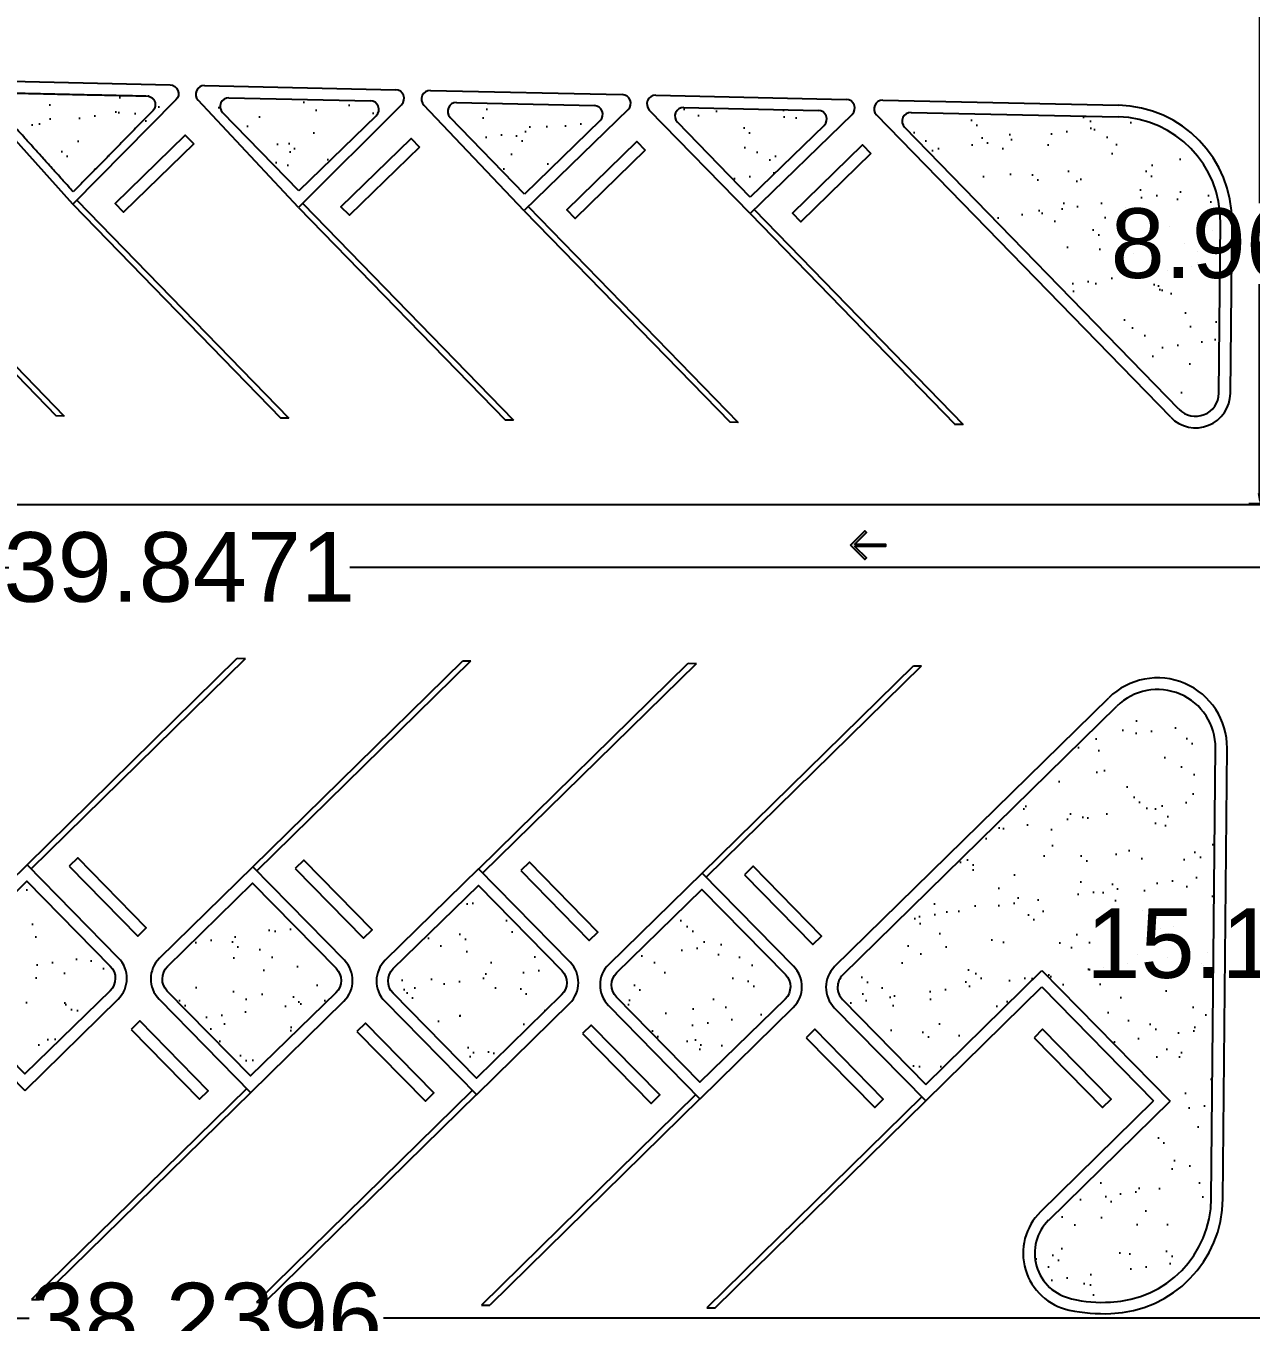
# Model space of a CAD drawing. Header units: millimetres. Extents: x 793 to 3159, y 750 to 2095.
# Drawn here: x 1185.91 to 1207.02, y 1029.64 to 1051.98 of the extents above; entities that cross this region are included whole.
import ezdxf

# ---------------------------------------------------------------- set-up
doc = ezdxf.new("R2010")
doc.units = ezdxf.units.MM
doc.linetypes.add('CONTINUA', pattern=[0])
for name, color, linetype in [('A- SEÑALIZACION VIAL', 250, 'Continuous'), ('A-BANQUETA', 8, 'Continuous'), ('A-VEGETACION', 65, 'Continuous')]:
    doc.layers.add(name, color=color, linetype=linetype)
doc.styles.get("Standard").update_dxf_attribs({"font": 'arial.ttf'})
doc.dimstyles.get("Standard").update_dxf_attribs({"dimtxt": 1.2, "dimasz": 0.18, "dimexe": 0.18, "dimexo": 0.0625, "dimgap": 0.09, "dimtad": 0, "dimtih": 1, "dimtoh": 1, "dimdec": 4, "dimlfac": -1, "dimzin": 0, "dimdsep": 46, "dimtxsty": 'Standard', "dimcen": 0.09, "dimadec": 0, "dimazin": 0, "dimtfac": 1, "dimtdec": 4, "dimtofl": 0, "dimtmove": 0, "dimatfit": 3, "dimfxl": 1, "dimtolj": 1, "dimtzin": 0, "dimarcsym": 0})
pattern_1 = [(38.034046685, (-507422.76616, -3225674.1471), (-0.49046136111, 0.62699359371), [0, -0.77216, 0, -0.8636, 0, -0.8255]), (8.034046685, (-507422.7662, -3225674.1471), (-0.18225405367, 1.29123713903), [0, -0.41656, 0, -0.69596, 0, -0.2667]), (328.034046685, (-507423.391, -3225674.15295), (0.4512862547, 0.72316484435), [0, -0.254, 0, -0.9144, 0, -1.1938]), (318.034046685, (-507423.391, -3225674.153), (0.9097004168, 1.01153280294), [0, -0.127, 0, -0.59944, 0, -0.6858])]

# ---------------------------------------------------------------- blocks, each defined once
blk = doc.blocks.new('flecha-flat-4')
at = {"layer": 'A- SEÑALIZACION VIAL'}
h = blk.add_hatch(color=256, dxfattribs=at)
h.dxf.hatch_style = 1
h.paths.add_polyline_path([(-1092.2, -359.851), (-1092.447, -359.605), (-1092.2, -359.358), (-1092.171, -359.387), (-1092.368, -359.584), (-1091.845, -359.584), (-1091.845, -359.625), (-1092.368, -359.625), (-1092.171, -359.822)])
blk.add_lwpolyline([(-1092.447, -359.605), (-1092.2, -359.358), (-1092.171, -359.387), (-1092.368, -359.584), (-1091.845, -359.584), (-1091.845, -359.625), (-1092.368, -359.625), (-1092.171, -359.822), (-1092.2, -359.851)], close=True, dxfattribs=at)
blk = doc.blocks.new('*D240')
at = {"layer": 'Defpoints', "color": 0, "lineweight": -2, "transparency": 16777216}
for p, q in [((1168.627, 1043.671), (1168.627, 1042.468)), ((1208.475, 1043.671), (1208.475, 1042.468)), ((1168.807, 1042.648), (1185.612, 1042.648)), ((1208.295, 1042.648), (1191.49, 1042.648))]:
    blk.add_line(p, q, dxfattribs=at)
at = {"layer": 'Defpoints', "color": 0, "transparency": 16777216}
for p in [(1168.627, 1043.733), (1208.475, 1043.733), (1208.475, 1042.648)]:
    blk.add_point(p, dxfattribs=at)
for points in [[(1168.807, 1042.678), (1168.807, 1042.618), (1168.627, 1042.648)], [(1208.295, 1042.678), (1208.295, 1042.618), (1208.475, 1042.648)]]:
    blk.add_solid(points, dxfattribs=at)
at = {"layer": 'Defpoints', "color": 0, "transparency": 16777216, "insert": (1188.551, 1042.648), "char_height": 1.2, "attachment_point": 5}
blk.add_mtext('\\A1;39.8471', dxfattribs=at)
blk = doc.blocks.new('*D241')
at = {"layer": 'Defpoints', "color": 0, "lineweight": -2, "transparency": 16777216}
for p, q in [((1169.896, 1028.661), (1169.896, 1029.892)), ((1208.136, 1028.661), (1208.136, 1029.892)), ((1170.076, 1029.712), (1185.963, 1029.712)), ((1207.956, 1029.712), (1192.069, 1029.712))]:
    blk.add_line(p, q, dxfattribs=at)
at = {"layer": 'Defpoints', "color": 0, "transparency": 16777216}
for p in [(1208.136, 1029.712), (1169.896, 1028.599), (1208.136, 1028.599)]:
    blk.add_point(p, dxfattribs=at)
for points in [[(1170.076, 1029.742), (1170.076, 1029.682), (1169.896, 1029.712)], [(1207.956, 1029.742), (1207.956, 1029.682), (1208.136, 1029.712)]]:
    blk.add_solid(points, dxfattribs=at)
at = {"layer": 'Defpoints', "color": 0, "transparency": 16777216, "insert": (1189.016, 1029.712), "char_height": 1.2, "attachment_point": 5}
blk.add_mtext('\\A1;38.2396', dxfattribs=at)
blk = doc.blocks.new('*D245')
at = {"layer": 'Defpoints', "color": 0, "lineweight": -2, "transparency": 16777216}
for p, q in [((1208.412, 1043.733), (1207.032, 1043.733)), ((1207.212, 1043.553), (1207.212, 1036.864)), ((1207.212, 1028.779), (1207.212, 1035.468)), ((1208.412, 1028.599), (1207.032, 1028.599))]:
    blk.add_line(p, q, dxfattribs=at)
at = {"layer": 'Defpoints', "color": 0, "transparency": 16777216}
for p in [(1208.475, 1043.733), (1207.212, 1028.599), (1208.475, 1028.599)]:
    blk.add_point(p, dxfattribs=at)
for points in [[(1207.182, 1043.553), (1207.242, 1043.553), (1207.212, 1043.733)], [(1207.182, 1028.779), (1207.242, 1028.779), (1207.212, 1028.599)]]:
    blk.add_solid(points, dxfattribs=at)
at = {"layer": 'Defpoints', "color": 0, "transparency": 16777216, "insert": (1207.212, 1036.166), "char_height": 1.2, "attachment_point": 5}
blk.add_mtext('\\A1;15.1341', dxfattribs=at)
blk = doc.blocks.new('*D246')
at = {"layer": 'Defpoints', "color": 0, "lineweight": -2, "transparency": 16777216}
for p, q in [((1208.586, 1052.709), (1206.984, 1052.709)), ((1207.164, 1052.529), (1207.164, 1048.927)), ((1207.164, 1043.927), (1207.164, 1047.53)), ((1208.586, 1043.747), (1206.984, 1043.747))]:
    blk.add_line(p, q, dxfattribs=at)
at = {"layer": 'Defpoints', "color": 0, "transparency": 16777216}
for p in [(1208.648, 1052.709), (1207.164, 1043.747), (1208.648, 1043.747)]:
    blk.add_point(p, dxfattribs=at)
for points in [[(1207.134, 1052.529), (1207.194, 1052.529), (1207.164, 1052.709)], [(1207.134, 1043.927), (1207.194, 1043.927), (1207.164, 1043.747)]]:
    blk.add_solid(points, dxfattribs=at)
at = {"layer": 'Defpoints', "color": 0, "transparency": 16777216, "insert": (1207.164, 1048.228), "char_height": 1.2, "attachment_point": 5}
blk.add_mtext('\\A1;8.9621', dxfattribs=at)

msp = doc.modelspace()

# ---------------------------------------------------------------- hatches: boundary and pattern name
at = {"layer": 'A-VEGETACION', "linetype": 'CONTINUA'}
h = msp.add_hatch(dxfattribs=at)
h.set_pattern_fill('AR-SAND', color=256, scale=0.02, angle=0.534047)
h.set_pattern_definition([(38.034047, (-995.446, 276.85925), (-0.04112262, 0.97848569), [0, -0.77216, 0, -0.8636, 0, -0.8255]), (8.034047, (-995.446, 276.8592), (0.8856448, 1.4419677), [0, -0.41656, 0, -0.69596, 0, -0.2667]), (328.034047, (-996.0708, 276.8534), (1.58188923, 0.0176195), [0, -0.254, 0, -0.9144, 0, -1.1938]), (318.03405, (-996.0708, 276.8534), (1.5228908, 0.4600731), [0, -0.127, 0, -0.59944, 0, -0.6858])])
edge = h.paths.add_edge_path()
edge.add_line((1208.82736, 1060.37149), (1203.90678, 1060.47786))
edge.add_line((1203.90678, 1060.47786), (1209.58851, 1054.9753))
edge.add_arc((1210.28639, 1055.69889), 1.00529, 226.036127, 268.643326)
edge.add_line((1210.26259, 1054.69388), (1210.89975, 1054.68011))
edge.add_line((1210.89975, 1054.68011), (1210.93078, 1058.48414))
edge.add_arc((1208.92468, 1058.36416), 2.00969, 3.422679, 92.7755)
edge = h.paths.add_edge_path()
edge.add_line((1210.19287, 995.04835), (1205.7653, 995.04123))
edge.add_arc((1205.7653, 994.24123), 0.8, 90, 224.465953)
edge.add_line((1205.19436, 993.68084), (1210.13312, 988.64635))
edge.add_line((1210.13312, 988.64635), (1210.19287, 995.04835))
h = msp.add_hatch(dxfattribs=at)
h.set_pattern_fill('ACET-2D-AR-SAND', color=256, scale=0.02, angle=0.534047)
h.set_pattern_definition(pattern_1)
h.paths.add_polyline_path([(1188.41163, 1050.76522), (1185.12396, 1050.83629), (1186.75716, 1049.15657)])
h = msp.add_hatch(dxfattribs=at)
h.set_pattern_fill('ACET-2D-AR-SAND', color=256, scale=0.02, angle=0.534047)
h.set_pattern_definition(pattern_1)
h.paths.add_polyline_path([(1192.20129, 1050.68329), (1189.04072, 1050.75162), (1190.61078, 1049.13684)])
h = msp.add_hatch(dxfattribs=at)
h.set_pattern_fill('ACET-2D-AR-SAND', color=256, scale=0.02, angle=0.534047)
h.set_pattern_definition(pattern_1)
h.paths.add_polyline_path([(1196.0614, 1050.59985), (1192.96252, 1050.66684), (1194.50194, 1049.08358)])
h = msp.add_hatch(dxfattribs=at)
h.set_pattern_fill('ACET-2D-AR-SAND', color=256, scale=0.02, angle=0.534047)
h.set_pattern_definition(pattern_1)
h.paths.add_polyline_path([(1199.92151, 1050.5164), (1196.87931, 1050.58217), (1198.39057, 1049.02786)])
h = msp.add_hatch(dxfattribs=at)
h.set_pattern_fill('ACET-2D-AR-SAND', color=256, scale=0.02, angle=0.534047)
h.set_pattern_definition(pattern_1)
edge = h.paths.add_edge_path()
edge.add_line((1204.50807, 1050.41725), (1200.79496, 1050.49752))
edge.add_line((1200.79496, 1050.49752), (1205.77862, 1045.37531))
edge.add_arc((1206.06526, 1045.65429), 0.39999, 224.224416, 359.464954)
edge.add_line((1206.46524, 1045.65056), (1206.49283, 1048.61283))
edge.add_arc((1204.67286, 1048.60474), 1.81999, 0.254701, 95.19503)
h = msp.add_hatch(dxfattribs=at)
h.set_pattern_fill('ACET-2D-AR-SAND', color=256, scale=0.02, angle=0.534047)
h.set_pattern_definition(pattern_1)
edge = h.paths.add_edge_path()
edge.add_line((1201.41721, 1033.76892), (1203.41741, 1035.70122))
edge.add_line((1203.41741, 1035.70122), (1205.62657, 1033.45567))
edge.add_line((1205.62657, 1033.45567), (1203.41391, 1031.25424))
edge.add_arc((1204.11315, 1030.82979), 0.81798, 148.741564, 271.419956)
edge.add_arc((1204.48925, 1031.86494), 1.88673, 259.129045, 315.06679)
edge.add_arc((1204.53571, 1031.78853), 1.8, 315.743958, 359.464954)
edge.add_line((1206.33564, 1031.77172), (1206.40144, 1038.82371))
edge.add_arc((1205.0949, 1038.81006), 1.3066, 0.598542, 128.247847)
edge.add_line((1204.28603, 1039.83619), (1199.7721, 1035.41402))
edge.add_line((1199.7721, 1035.41402), (1201.41721, 1033.76892))
edge = h.paths.add_edge_path()
edge.add_line((1173.97838, 1037.63227), (1175.90246, 1035.67198))
edge.add_line((1175.90246, 1035.67198), (1172.35442, 1032.18947))
edge.add_arc((1171.79403, 1032.7604), 0.8, 186.193966, 314.465953, ccw=False)
edge.add_line((1170.9987, 1032.67408), (1170.41943, 1038.0116))
edge.add_arc((1173.20309, 1038.3137), 2.8, 89.407326, 186.193966, ccw=False)
edge.add_line((1173.23205, 1041.11355), (1175.55192, 1041.08956))
edge.add_arc((1175.54364, 1040.2896), 0.8, -45.562915, 89.407326, ccw=False)
edge.add_line((1176.10374, 1039.71838), (1173.97838, 1037.63227))
h = msp.add_hatch(dxfattribs=at)
h.set_pattern_fill('ACET-2D-AR-SAND', color=256, scale=0.02, angle=0.534047)
h.set_pattern_definition(pattern_1)
h.paths.add_polyline_path([(1185.92446, 1037.24214), (1184.24681, 1035.59547), (1185.89073, 1033.92062), (1187.56852, 1035.56743)])
h = msp.add_hatch(dxfattribs=at)
h.set_pattern_fill('ACET-2D-AR-SAND', color=256, scale=0.02, angle=0.534047)
h.set_pattern_definition(pattern_1)
h.paths.add_polyline_path([(1189.81333, 1037.207), (1188.13568, 1035.56034), (1189.7796, 1033.88549), (1191.45739, 1035.53229)])
h = msp.add_hatch(dxfattribs=at)
h.set_pattern_fill('ACET-2D-AR-SAND', color=256, scale=0.02, angle=0.534047)
h.set_pattern_definition(pattern_1)
h.paths.add_polyline_path([(1193.70467, 1037.16935), (1192.02702, 1035.52269), (1193.67094, 1033.84784), (1195.34873, 1035.49464)])
h = msp.add_hatch(dxfattribs=at)
h.set_pattern_fill('ACET-2D-AR-SAND', color=256, scale=0.02, angle=0.534047)
h.set_pattern_definition(pattern_1)
h.paths.add_polyline_path([(1197.5577, 1037.09906), (1195.88005, 1035.4524), (1197.52397, 1033.77755), (1199.20176, 1035.42435)])

# ---------------------------------------------------------------- linework, layer by layer
at = {"layer": 'A-BANQUETA', "linetype": 'CONTINUA', "ltscale": 0.5}
for p, q in [((1188.986, 1050.95425, -292.89587), (1192.27791, 1050.88065, -292.89587)), ((1189.40668, 1050.74371, -292.89587), (1191.84308, 1050.69104, -292.89587)), ((1192.87791, 1050.86964, -292.89587), (1196.18511, 1050.79721, -292.89587)), ((1196.76165, 1050.78475, -292.89587), (1200.04522, 1050.71377, -292.89587)), ((1190.60554, 1048.85279, -292.89587), (1188.87521, 1050.69972, -292.89587)), ((1190.61078, 1049.13684, -292.89587), (1189.29589, 1050.48918, -292.89587)), ((1192.37923, 1050.62314, -292.89587), (1190.60554, 1048.85279, -292.89587)), ((1194.49284, 1048.79578, -292.89587), (1192.76712, 1050.6151, -292.89587)), ((1193.32849, 1050.65893, -292.89587), (1195.70319, 1050.60759, -292.89587)), ((1196.28643, 1050.5397, -292.89587), (1194.49544, 1048.7983, -292.89587)), ((1198.3866, 1048.74505, -292.89587), (1196.65087, 1050.53022, -292.89587)), ((1197.24527, 1050.57426, -292.89587), (1199.5633, 1050.52415, -292.89587)), ((1200.67545, 1050.70014, -292.89587), (1204.73605, 1050.61236, -292.89587)), ((1201.1611, 1050.4896, -292.89587), (1204.73177, 1050.41241, -292.89587)), ((1191.94441, 1050.43353, -292.89587), (1190.61078, 1049.13684, -292.89587)), ((1194.50194, 1049.08358, -292.89587), (1193.2177, 1050.4044, -292.89587)), ((1195.80452, 1050.35008, -292.89587), (1194.50194, 1049.08358, -292.89587)), ((1198.39057, 1049.02786, -292.89587), (1197.13448, 1050.31972, -292.89587)), ((1200.14655, 1050.45626, -292.89587), (1198.38533, 1048.74382, -292.89587)), ((1199.66463, 1050.26664, -292.89587), (1198.39057, 1049.02786, -292.89587)), ((1205.63529, 1045.23581, -292.89587), (1200.56472, 1050.44556, -292.89587)), ((1205.77862, 1045.37531, -292.89587), (1201.05035, 1050.23504, -292.89587)), ((1182.86009, 1048.92512, -292.89587), (1186.42686, 1045.2584, -292.89587)), ((1182.93177, 1048.99485, -292.89587), (1186.56834, 1045.25637, -292.89587)), ((1186.78735, 1048.97699, -292.89587), (1190.44067, 1045.22099, -292.89587)), ((1186.71565, 1048.90728, -292.89587), (1190.29793, 1045.22232, -292.89587)), ((1190.60554, 1048.85279, -292.89587), (1194.17053, 1045.18622, -292.89587)), ((1190.67724, 1048.9225, -292.89587), (1194.31128, 1045.18491, -292.89587)), ((1194.49284, 1048.79578, -292.89587), (1198.04247, 1045.15013, -292.89587)), ((1194.56448, 1048.86554, -292.89587), (1198.18332, 1045.14882, -292.89587)), ((1198.3866, 1048.74505, -292.89587), (1201.91383, 1045.11529, -292.89587)), ((1198.45829, 1048.81476, -292.89587), (1202.05782, 1045.1127, -292.89587)), ((1206.46524, 1045.65056, -292.89587), (1206.49275, 1048.59602, -292.89587)), ((1206.66524, 1045.64869, -292.89587), (1206.69274, 1048.59416, -292.89587)), ((1188.45866, 1047.11585, -292.89587), (1188.45805, 1047.11526, -292.89587)), ((1192.31354, 1047.09734, -292.89587), (1192.31294, 1047.09676, -292.89587)), ((1196.20343, 1047.04286, -292.89587), (1196.20146, 1047.04094, -292.89587)), ((1186.56834, 1045.25637, -292.89587), (1186.42686, 1045.2584, -292.89587)), ((1190.44067, 1045.22099, -292.89587), (1190.29793, 1045.22232, -292.89587)), ((1194.31128, 1045.18491, -292.89587), (1194.17053, 1045.18622, -292.89587)), ((1198.18332, 1045.14882, -292.89587), (1198.04247, 1045.15013, -292.89587)), ((1202.05782, 1045.1127, -292.89587), (1201.91257, 1045.11406, -292.89587)), ((1185.92676, 1037.52531, -292.89587), (1189.55067, 1041.08228, -292.89587)), ((1185.99681, 1037.45394, -292.89587), (1189.69184, 1041.08073, -292.89587)), ((1189.55067, 1041.08228, -292.89587), (1189.69184, 1041.08073, -292.89587)), ((1189.81687, 1037.48892, -292.89587), (1193.43418, 1041.03942, -292.89587)), ((1189.88692, 1037.41755, -292.89587), (1193.57535, 1041.03786, -292.89587)), ((1193.43418, 1041.03942, -292.89587), (1193.57535, 1041.03786, -292.89587)), ((1193.70821, 1037.45127, -292.89587), (1197.32018, 1040.99653, -292.89587)), ((1193.77826, 1037.3799, -292.89587), (1197.46135, 1040.99497, -292.89587)), ((1197.31895, 1040.99779, -292.89587), (1197.46135, 1040.99497, -292.89587)), ((1197.55994, 1037.3823, -292.89587), (1201.20113, 1040.95369, -292.89587)), ((1197.62997, 1037.31091, -292.89587), (1201.34235, 1040.95214, -292.89587)), ((1201.20113, 1040.95369, -292.89587), (1201.34235, 1040.95214, -292.89587)), ((1199.84464, 1035.76863, -292.89587), (1204.56789, 1040.4015, -292.89587)), ((1199.98455, 1035.62571, -292.89587), (1204.70794, 1040.25872, -292.89587)), ((1206.33564, 1031.77172, -292.89587), (1206.40814, 1039.53547, -292.89587)), ((1206.53563, 1031.76986, -292.89587), (1206.60813, 1039.53361, -292.89587)), ((1187.67471, 1039.24097, -292.89587), (1187.6753, 1039.24038, -292.89587)), ((1191.56482, 1039.20458, -292.89587), (1191.5654, 1039.20399, -292.89587)), ((1199.34435, 1039.1325, -292.89587), (1199.34561, 1039.13121, -292.89587)), ((1201.41721, 1033.73796, -292.89587), (1203.41741, 1035.70122, -292.89587)), ((1203.41741, 1035.70122, -292.89587), (1205.62399, 1033.45313, -292.89587)), ((1201.41457, 1033.45513, -292.89587), (1203.41478, 1035.41839, -292.89587)), ((1203.41478, 1035.41839, -292.89587), (1205.34111, 1033.45581, -292.89587)), ((1199.98067, 1035.20154, -292.89587), (1201.41721, 1033.73796, -292.89587)), ((1199.83793, 1035.06144, -292.89587), (1201.41391, 1033.45581, -292.89587)), ((1189.71198, 1033.66897, -292.89587), (1186.0019, 1030.03377, -292.89587)), ((1189.78198, 1033.59755, -292.89587), (1186.14341, 1030.03245, -292.89587)), ((1193.59949, 1033.63512, -292.89587), (1189.88154, 1029.98584, -292.89587)), ((1193.66954, 1033.56375, -292.89587), (1190.02296, 1029.98452, -292.89587)), ((1197.45376, 1033.56356, -292.89587), (1193.75971, 1029.93773, -292.89587)), ((1201.34454, 1033.52651, -292.89587), (1197.6427, 1029.88999, -292.89587)), ((1197.52381, 1033.49219, -292.89587), (1193.90112, 1029.93641, -292.89587)), ((1201.41457, 1033.45513, -292.89587), (1197.78148, 1029.88606, -292.89587)), ((1203.39193, 1031.54392, -292.89587), (1205.34111, 1033.45581, -292.89587)), ((1203.5382, 1031.40114, -292.89587), (1205.62399, 1033.45313, -292.89587)), ((1188.0309, 1031.88507, -292.89587), (1188.03283, 1031.88311, -292.89587)), ((1191.92101, 1031.84868, -292.89587), (1191.92159, 1031.84808, -292.89587)), ((1195.77527, 1031.77713, -292.89587), (1195.77586, 1031.77652, -292.89587)), ((1186.0019, 1030.03377, -292.89587), (1186.14341, 1030.03265, -292.89587)), ((1189.88154, 1029.98584, -292.89587), (1190.02296, 1029.98452, -292.89587)), ((1193.75971, 1029.93773, -292.89587), (1193.90112, 1029.93641, -292.89587)), ((1197.6427, 1029.88999, -292.89587), (1197.78283, 1029.88738, -292.89587))]:
    msp.add_line(p, q, dxfattribs=at)
at = {"layer": 'A-BANQUETA', "linetype": 'CONTINUA', "ltscale": 0.5, "elevation": -292.89587}
for points in [[(1185.13721, 1051.03897), (1188.39079, 1050.9641, -0.66544351), (1188.49211, 1050.70659), (1186.71565, 1048.90728), (1185.02642, 1050.78444, -0.67092069)], [(1184.45408, 1035.3843, -0.41421356), (1184.45804, 1035.80855), (1185.92406, 1037.24255), (1187.36203, 1035.77752, -0.41421356), (1187.35806, 1035.35329), (1185.88949, 1033.92188)], [(1188.34419, 1035.34791, -0.41421356), (1188.34814, 1035.77216), (1189.81416, 1037.20616), (1191.25213, 1035.74113, -0.41421356), (1191.24816, 1035.3169), (1189.7796, 1033.88549)], [(1192.23429, 1035.31152, -0.41421356), (1192.23825, 1035.73577), (1193.70427, 1037.16977), (1195.14224, 1035.70474, -0.41421356), (1195.13827, 1035.28051), (1193.6697, 1033.8491)], [(1196.08726, 1035.24129, -0.41421356), (1196.09121, 1035.66554), (1197.55724, 1037.09954), (1198.9952, 1035.63451, -0.41421356), (1198.99124, 1035.21028), (1197.52267, 1033.77887)]]:
    msp.add_lwpolyline(points, format="xyb", close=True, dxfattribs=at)
for points in [[(1188.79937, 1049.94686), (1187.59141, 1048.77116), (1187.44657, 1048.91998), (1188.65453, 1050.09568)], [(1192.68927, 1049.89237), (1191.4813, 1048.71667), (1191.33646, 1048.86549), (1192.54443, 1050.04119)], [(1196.57916, 1049.83788), (1195.37119, 1048.66219), (1195.22635, 1048.811), (1196.43432, 1049.9867)], [(1200.46811, 1049.78248), (1199.26015, 1048.60679), (1199.11531, 1048.7556), (1200.32327, 1049.9313)], [(1186.65405, 1037.49874), (1187.83422, 1036.29514), (1187.9825, 1036.44054), (1186.80233, 1037.64413)], [(1190.54604, 1037.46042), (1191.72622, 1036.25683), (1191.87449, 1036.40222), (1190.69432, 1037.60581)], [(1194.43615, 1037.42403), (1195.61632, 1036.22043), (1195.7646, 1036.36583), (1194.58443, 1037.56942)], [(1198.29041, 1037.35248), (1199.47058, 1036.14889), (1199.61886, 1036.29428), (1198.43869, 1037.49787)], [(1187.72056, 1034.68811), (1188.90074, 1033.48452), (1189.04902, 1033.62991), (1187.86884, 1034.8335)], [(1191.61067, 1034.65172), (1192.79084, 1033.44813), (1192.93912, 1033.59352), (1191.75895, 1034.79711)], [(1195.50077, 1034.61533), (1196.68095, 1033.41173), (1196.82923, 1033.55713), (1195.64905, 1034.76072)], [(1199.35504, 1034.54378), (1200.53521, 1033.34019), (1200.68349, 1033.48558), (1199.50332, 1034.68917)], [(1203.28089, 1034.54378), (1204.46106, 1033.34019), (1204.60934, 1033.48558), (1203.42916, 1034.68917)]]:
    msp.add_lwpolyline(points, close=True, dxfattribs=at)
for points in [[(1185.89187, 1033.63394), (1187.49815, 1035.21056, 0.41421356), (1187.50474, 1035.91763), (1185.92676, 1037.52531), (1184.31794, 1035.95128, 0.41421356), (1184.31135, 1035.24421), (1185.88933, 1033.63653)], [(1189.78198, 1033.59755), (1191.38826, 1035.17417, 0.41421356), (1191.39485, 1035.88124), (1189.81687, 1037.48892), (1188.20804, 1035.91489, 0.41421356), (1188.20145, 1035.20782), (1189.77943, 1033.60014)], [(1193.67208, 1033.56116), (1195.27836, 1035.13778, 0.41421356), (1195.28495, 1035.84485), (1193.70697, 1037.45253), (1192.09815, 1035.8785, 0.41421356), (1192.09156, 1035.17142), (1193.66954, 1033.56375)], [(1197.52505, 1033.49093), (1199.13133, 1035.06755, 0.41421356), (1199.13792, 1035.77462), (1197.55994, 1037.3823), (1195.95112, 1035.80827, 0.41421356), (1195.94453, 1035.1012), (1197.52251, 1033.49352)]]:
    msp.add_lwpolyline(points, format="xyb", dxfattribs=at)
at = {"layer": 'A-BANQUETA', "linetype": 'CONTINUA', "ltscale": 0.5}
for centre, radius, start, end in [((1188.98276, 1050.80428, -292.89587), 0.15, 88.761636, 224.195547), ((1189.40344, 1050.59374, -292.89587), 0.15, 88.761594, 224.195547), ((1192.27467, 1050.73069, -292.89587), 0.15, 314.195547, 88.761636), ((1192.87467, 1050.71967, -292.89587), 0.15, 88.761636, 224.195547), ((1196.18187, 1050.64724, -292.89587), 0.15, 314.195547, 88.761636), ((1196.75841, 1050.63478, -292.89587), 0.15, 88.761636, 224.195547), ((1200.04198, 1050.5638, -292.89587), 0.15, 314.195547, 88.761636), ((1191.83984, 1050.54107, -292.89587), 0.15, 314.195547, 88.761594), ((1193.32524, 1050.50896, -292.89587), 0.15, 88.761594, 224.195547), ((1195.69995, 1050.45763, -292.89587), 0.15, 314.195547, 88.761594), ((1197.24203, 1050.42429, -292.89587), 0.15, 88.761594, 224.195547), ((1199.56006, 1050.37418, -292.89587), 0.15, 314.195547, 88.761594), ((1200.67221, 1050.55018, -292.89587), 0.15, 88.761636, 224.224416), ((1201.15786, 1050.33964, -292.89587), 0.15, 88.761526, 224.214975), ((1204.69283, 1048.61283, -292.89587), 2, 359.464954, 88.761636), ((1204.69283, 1048.61283, -292.89587), 1.8, 359.464954, 88.761636), ((1206.06526, 1045.65429, -292.89587), 0.6, 224.224416, 359.464954), ((1206.06526, 1045.65429, -292.89587), 0.39999, 224.224416, 359.464954), ((1205.40818, 1039.54481, -292.89587), 1.2, 359.464954, 134.446527), ((1205.40818, 1039.54481, -292.89587), 1, 359.464954, 134.446527), ((1200.19477, 1035.41168, -292.89587), 0.5, 134.446527, 224.465953), ((1200.19477, 1035.41168, -292.89587), 0.3, 134.446527, 224.465953), ((1204.53571, 1031.78853, -292.89587), 1.8, 272.022962, 359.464954), ((1204.53571, 1031.78853, -292.89587), 2, 272.022962, 359.464954), ((1204.09217, 1030.83002, -292.89587), 1, 134.446525, 258.221857), ((1204.09217, 1030.83002, -292.89587), 0.8, 134.446525, 258.221857), ((1204.43462, 1032.01685, -292.89587), 2.03387, 255.60173, 274.643089), ((1204.50041, 1032.78791, -292.89587), 3, 258.221857, 272.022962)]:
    msp.add_arc(centre, radius, start, end, dxfattribs=at)
msp.add_rational_spline([(1186.72275, 1049.12154, -292.89587), (1187.40861, 1049.81967, -292.89587), (1188.09447, 1050.5178, -292.89587), (1188.16354, 1050.58811, -292.89587), (1188.12643, 1050.67941, -292.89587), (1188.08931, 1050.77071, -292.89587), (1187.99078, 1050.77289, -292.89587), (1186.75928, 1050.80012, -292.89587), (1185.52777, 1050.82736, -292.89587), (1185.42922, 1050.82954, -292.89587), (1185.38811, 1050.73994, -292.89587), (1185.34701, 1050.65034, -292.89587), (1185.41295, 1050.57706, -292.89587), (1186.06785, 1049.8493, -292.89587), (1186.72275, 1049.12154, -292.89587)], [1, 1, 1, 0.835747306044, 1, 0.835747306044, 1, 1, 1, 0.835686242029, 1, 0.835686242029, 1, 1, 1], degree=2, knots=[0, 0, 0, 1, 1, 2.16260804, 2.16260804, 3.32521607, 3.32521607, 4.32521607, 4.32521607, 5.4880465, 5.4880465, 6.65087692, 6.65087692, 7.65087692, 7.65087692, 7.65087692], dxfattribs=at)
at = {"layer": 'Defpoints', "color": 2}
msp.add_line((1168.62746, 1043.73305), (1208.47453, 1043.73305), dxfattribs=at)

# ---------------------------------------------------------------- block references
msp.add_blockref('flecha-flat-4', (2292.56316, 1402.63525, -292.89587))

# ---------------------------------------------------------------- dimensions: what is measured, and where the dimension line sits
for base, p1, p2, picture, middle in [((1207.1641, 1043.74732), (1208.64813, 1052.7094), (1208.64813, 1043.74732), '*D246', (1207.1641, 1048.22836)), ((1207.21181, 1028.59898), (1208.47453, 1043.73305), (1208.47453, 1028.59898), '*D245', (1207.21181, 1036.16601))]:
    dim = msp.add_linear_dim(base=base, p1=p1, p2=p2, angle=90, dimstyle='Standard', dxfattribs=at)
    dim.commit()
    dim.dimension.update_dxf_attribs({"geometry": picture, "text_midpoint": middle})
for base, p1, p2, picture, middle in [((1208.47453, 1042.64821), (1168.62746, 1043.73305), (1208.47453, 1043.73305), '*D240', (1188.551, 1042.64821)), ((1208.13611, 1029.71238), (1169.89648, 1028.59898), (1208.13611, 1028.59898), '*D241', (1189.0163, 1029.71238))]:
    dim = msp.add_linear_dim(base=base, p1=p1, p2=p2, dimstyle='Standard', dxfattribs=at)
    dim.commit()
    dim.dimension.update_dxf_attribs({"geometry": picture, "text_midpoint": middle})

doc.saveas('drawing.dxf')
